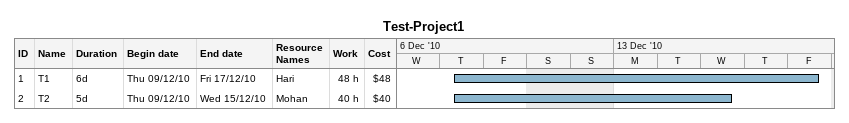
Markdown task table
Test-Project1

| ID | Task | Duration | Start | Finish | Resources | Work (h) | Cost ($) |
|---|---|---|---|---|---|---|---|
| 1 | T1 | 6d | 2010-12-09 | 2010-12-17 | Hari | 48 | 48 |
| 2 | T2 | 5d | 2010-12-09 | 2010-12-15 | Mohan | 40 | 40 |
